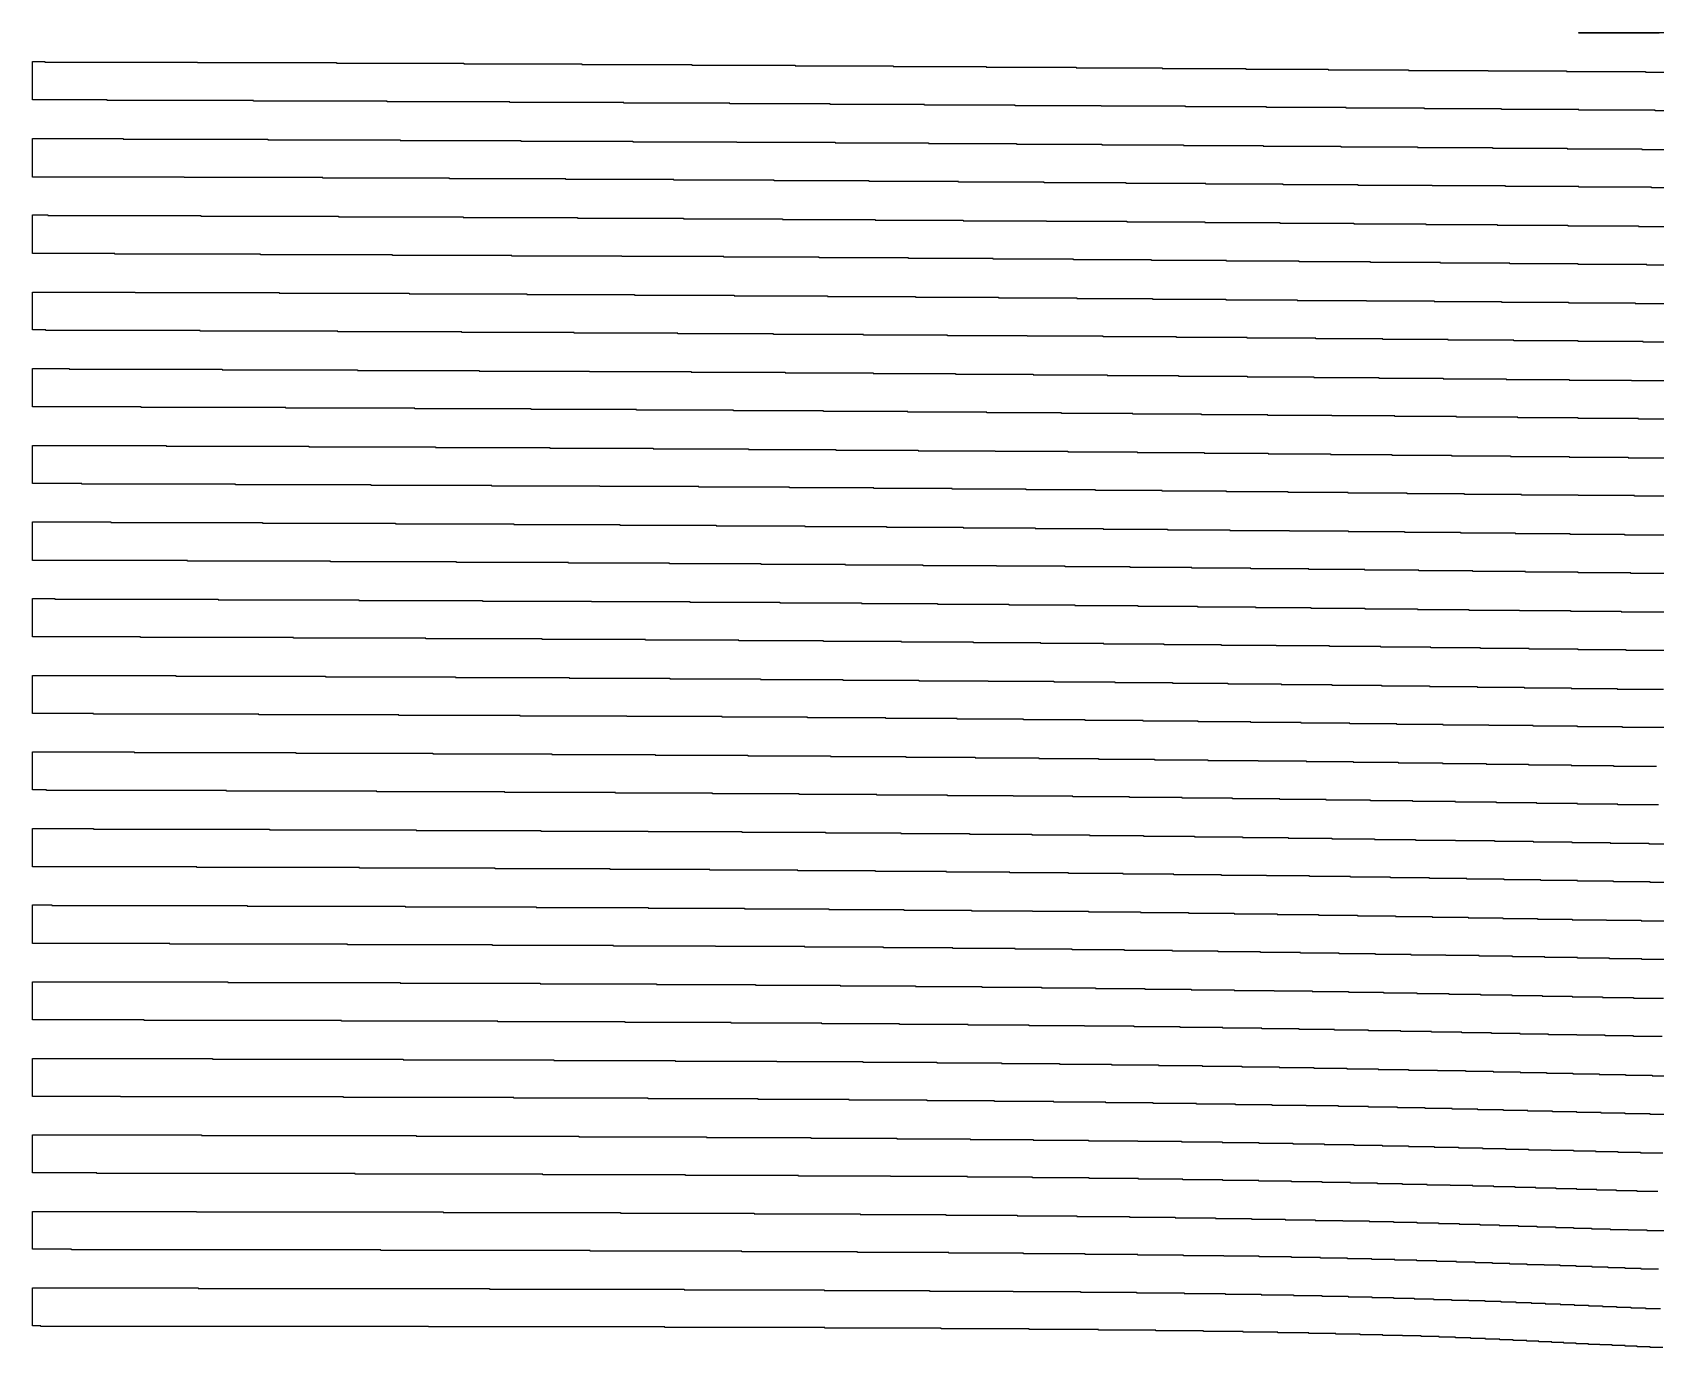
# Model space of a CAD drawing. Extents: x 600 to 5400, y 600 to 5400.
# Drawn here: x 600 to 3126, y 3353 to 5400 of the extents above; entities that cross this region are included whole.
import ezdxf

# ---------------------------------------------------------------- set-up
doc = ezdxf.new("R2010")
doc.units = 0
doc.layers.add('LG_11_W500_ZP600_INV_LG', color=5, linetype='CONTINUOUS')

msp = doc.modelspace()

# ---------------------------------------------------------------- linework, layer by layer
at = {"layer": 'LG_11_W500_ZP600_INV_LG'}
for points in [[(3131, 5399), (3006, 5399), (3006, 5400), (5400, 5400)], [(3245, 5278), (3125, 5278), (3125, 5279), (3006, 5279), (3006, 5280), (2886, 5280), (2886, 5281), (2766, 5281), (2766, 5282), (2644, 5282), (2644, 5283), (2520, 5283), (2520, 5284), (2394, 5284), (2394, 5285), (2263, 5285), (2263, 5286), (2129, 5286), (2129, 5287), (1988, 5287), (1988, 5288), (1841, 5288), (1841, 5289), (1685, 5289), (1685, 5290), (1520, 5290), (1520, 5291), (1343, 5291), (1343, 5292), (1152, 5292), (1152, 5293), (944, 5293), (944, 5294), (716, 5294), (716, 5295), (600, 5295), (600, 5355), (619, 5355), (619, 5354), (857, 5354), (857, 5353), (1073, 5353), (1073, 5352), (1271, 5352), (1271, 5351), (1455, 5351), (1455, 5350), (1626, 5350), (1626, 5349), (1787, 5349), (1787, 5348), (1939, 5348), (1939, 5347), (2084, 5347), (2084, 5346), (2224, 5346), (2224, 5345), (2358, 5345), (2358, 5344), (2488, 5344), (2488, 5343), (2616, 5343), (2616, 5342), (2741, 5342), (2741, 5341), (2865, 5341), (2865, 5340), (2987, 5340), (2987, 5339), (3110, 5339), (3110, 5338), (3233, 5338)], [(3232, 5158), (3119, 5158), (3119, 5159), (3006, 5159), (3006, 5160), (2892, 5160), (2892, 5161), (2778, 5161), (2778, 5162), (2663, 5162), (2663, 5163), (2546, 5163), (2546, 5164), (2426, 5164), (2426, 5165), (2302, 5165), (2302, 5166), (2174, 5166), (2174, 5167), (2041, 5167), (2041, 5168), (1902, 5168), (1902, 5169), (1754, 5169), (1754, 5170), (1598, 5170), (1598, 5171), (1430, 5171), (1430, 5172), (1249, 5172), (1249, 5173), (1052, 5173), (1052, 5174), (836, 5174), (836, 5175), (600, 5175), (600, 5235), (741, 5235), (741, 5234), (966, 5234), (966, 5233), (1172, 5233), (1172, 5232), (1360, 5232), (1360, 5231), (1534, 5231), (1534, 5230), (1696, 5230), (1696, 5229), (1849, 5229), (1849, 5228), (1994, 5228), (1994, 5227), (2131, 5227), (2131, 5226), (2264, 5226), (2264, 5225), (2391, 5225), (2391, 5224), (2515, 5224), (2515, 5223), (2636, 5223), (2636, 5222), (2755, 5222), (2755, 5221), (2872, 5221), (2872, 5220), (2988, 5220), (2988, 5219), (3104, 5219), (3104, 5218), (3221, 5218)], [(3220, 5038), (3112, 5038), (3112, 5039), (3005, 5039), (3005, 5040), (2899, 5040), (2899, 5041), (2791, 5041), (2791, 5042), (2682, 5042), (2682, 5043), (2571, 5043), (2571, 5044), (2458, 5044), (2458, 5045), (2341, 5045), (2341, 5046), (2220, 5046), (2220, 5047), (2095, 5047), (2095, 5048), (1963, 5048), (1963, 5049), (1824, 5049), (1824, 5050), (1676, 5050), (1676, 5051), (1517, 5051), (1517, 5052), (1346, 5052), (1346, 5053), (1160, 5053), (1160, 5054), (955, 5054), (955, 5055), (728, 5055), (728, 5056), (600, 5056), (600, 5116), (624, 5116), (624, 5115), (862, 5115), (862, 5114), (1076, 5114), (1076, 5113), (1270, 5113), (1270, 5112), (1448, 5112), (1448, 5111), (1613, 5111), (1613, 5110), (1767, 5110), (1767, 5109), (1911, 5109), (1911, 5108), (2048, 5108), (2048, 5107), (2178, 5107), (2178, 5106), (2303, 5106), (2303, 5105), (2424, 5105), (2424, 5104), (2541, 5104), (2541, 5103), (2656, 5103), (2656, 5102), (2768, 5102), (2768, 5101), (2879, 5101), (2879, 5100), (2989, 5100), (2989, 5099), (3099, 5099), (3099, 5098), (3209, 5098)], [(3207, 4918), (3106, 4918), (3106, 4919), (3005, 4919), (3005, 4920), (2905, 4920), (2905, 4921), (2803, 4921), (2803, 4922), (2701, 4922), (2701, 4923), (2597, 4923), (2597, 4924), (2490, 4924), (2490, 4925), (2380, 4925), (2380, 4926), (2266, 4926), (2266, 4927), (2148, 4927), (2148, 4928), (2024, 4928), (2024, 4929), (1893, 4929), (1893, 4930), (1753, 4930), (1753, 4931), (1604, 4931), (1604, 4932), (1443, 4932), (1443, 4933), (1268, 4933), (1268, 4934), (1075, 4934), (1075, 4935), (861, 4935), (861, 4936), (621, 4936), (621, 4937), (600, 4937), (600, 4996), (760, 4996), (760, 4995), (984, 4995), (984, 4994), (1186, 4994), (1186, 4993), (1369, 4993), (1369, 4992), (1537, 4992), (1537, 4991), (1692, 4991), (1692, 4990), (1837, 4990), (1837, 4989), (1974, 4989), (1974, 4988), (2103, 4988), (2103, 4987), (2225, 4987), (2225, 4986), (2343, 4986), (2343, 4985), (2457, 4985), (2457, 4984), (2568, 4984), (2568, 4983), (2676, 4983), (2676, 4982), (2781, 4982), (2781, 4981), (2886, 4981), (2886, 4980), (2990, 4980), (2990, 4979), (3094, 4979), (3094, 4978), (3198, 4978)], [(3194, 4798), (3099, 4798), (3099, 4799), (3005, 4799), (3005, 4800), (2911, 4800), (2911, 4801), (2816, 4801), (2816, 4802), (2720, 4802), (2720, 4803), (2622, 4803), (2622, 4804), (2522, 4804), (2522, 4805), (2419, 4805), (2419, 4806), (2312, 4806), (2312, 4807), (2201, 4807), (2201, 4808), (2085, 4808), (2085, 4809), (1962, 4809), (1962, 4810), (1831, 4810), (1831, 4811), (1691, 4811), (1691, 4812), (1540, 4812), (1540, 4813), (1376, 4813), (1376, 4814), (1195, 4814), (1195, 4815), (994, 4815), (994, 4816), (769, 4816), (769, 4817), (600, 4817), (600, 4877), (657, 4877), (657, 4876), (895, 4876), (895, 4875), (1106, 4875), (1106, 4874), (1295, 4874), (1295, 4873), (1467, 4873), (1467, 4872), (1625, 4872), (1625, 4871), (1771, 4871), (1771, 4870), (1908, 4870), (1908, 4869), (2036, 4869), (2036, 4868), (2157, 4868), (2157, 4867), (2272, 4867), (2272, 4866), (2383, 4866), (2383, 4865), (2490, 4865), (2490, 4864), (2594, 4864), (2594, 4863), (2695, 4863), (2695, 4862), (2795, 4862), (2795, 4861), (2893, 4861), (2893, 4860), (2991, 4860), (2991, 4859), (3088, 4859), (3088, 4858), (3186, 4858)], [(3181, 4678), (3093, 4678), (3093, 4679), (3005, 4679), (3005, 4680), (2917, 4680), (2917, 4681), (2828, 4681), (2828, 4682), (2739, 4682), (2739, 4683), (2647, 4683), (2647, 4684), (2554, 4684), (2554, 4685), (2458, 4685), (2458, 4686), (2358, 4686), (2358, 4687), (2254, 4687), (2254, 4688), (2146, 4688), (2146, 4689), (2031, 4689), (2031, 4690), (1909, 4690), (1909, 4691), (1778, 4691), (1778, 4692), (1637, 4692), (1637, 4693), (1483, 4693), (1483, 4694), (1315, 4694), (1315, 4695), (1127, 4695), (1127, 4696), (916, 4696), (916, 4697), (677, 4697), (677, 4698), (600, 4698), (600, 4757), (808, 4757), (808, 4756), (1030, 4756), (1030, 4755), (1227, 4755), (1227, 4754), (1405, 4754), (1405, 4753), (1566, 4753), (1566, 4752), (1714, 4752), (1714, 4751), (1850, 4751), (1850, 4750), (1978, 4750), (1978, 4749), (2098, 4749), (2098, 4748), (2211, 4748), (2211, 4747), (2319, 4747), (2319, 4746), (2423, 4746), (2423, 4745), (2523, 4745), (2523, 4744), (2620, 4744), (2620, 4743), (2715, 4743), (2715, 4742), (2808, 4742), (2808, 4741), (2900, 4741), (2900, 4740), (2991, 4740), (2991, 4739), (3083, 4739), (3083, 4738), (3174, 4738)], [(3169, 4558), (3087, 4558), (3087, 4559), (3005, 4559), (3005, 4560), (2923, 4560), (2923, 4561), (2841, 4561), (2841, 4562), (2757, 4562), (2757, 4563), (2673, 4563), (2673, 4564), (2586, 4564), (2586, 4565), (2496, 4565), (2496, 4566), (2404, 4566), (2404, 4567), (2308, 4567), (2308, 4568), (2207, 4568), (2207, 4569), (2100, 4569), (2100, 4570), (1986, 4570), (1986, 4571), (1865, 4571), (1865, 4572), (1734, 4572), (1734, 4573), (1591, 4573), (1591, 4574), (1434, 4574), (1434, 4575), (1260, 4575), (1260, 4576), (1064, 4576), (1064, 4577), (841, 4577), (841, 4578), (600, 4578), (600, 4638), (722, 4638), (722, 4637), (958, 4637), (958, 4636), (1165, 4636), (1165, 4635), (1349, 4635), (1349, 4634), (1514, 4634), (1514, 4633), (1664, 4633), (1664, 4632), (1802, 4632), (1802, 4631), (1929, 4631), (1929, 4630), (2048, 4630), (2048, 4629), (2160, 4629), (2160, 4628), (2266, 4628), (2266, 4627), (2366, 4627), (2366, 4626), (2463, 4626), (2463, 4625), (2556, 4625), (2556, 4624), (2647, 4624), (2647, 4623), (2735, 4623), (2735, 4622), (2822, 4622), (2822, 4621), (2907, 4621), (2907, 4620), (2992, 4620), (2992, 4619), (3077, 4619), (3077, 4618), (3162, 4618)], [(3156, 4438), (3080, 4438), (3080, 4439), (3005, 4439), (3005, 4440), (2929, 4440), (2929, 4441), (2853, 4441), (2853, 4442), (2776, 4442), (2776, 4443), (2698, 4443), (2698, 4444), (2618, 4444), (2618, 4445), (2535, 4445), (2535, 4446), (2450, 4446), (2450, 4447), (2361, 4447), (2361, 4448), (2267, 4448), (2267, 4449), (2169, 4449), (2169, 4450), (2064, 4450), (2064, 4451), (1952, 4451), (1952, 4452), (1831, 4452), (1831, 4453), (1699, 4453), (1699, 4454), (1554, 4454), (1554, 4455), (1393, 4455), (1393, 4456), (1212, 4456), (1212, 4457), (1006, 4457), (1006, 4458), (768, 4458), (768, 4459), (600, 4459), (600, 4519), (635, 4519), (635, 4518), (889, 4518), (889, 4517), (1108, 4517), (1108, 4516), (1300, 4516), (1300, 4515), (1470, 4515), (1470, 4514), (1623, 4514), (1623, 4513), (1763, 4513), (1763, 4512), (1890, 4512), (1890, 4511), (2008, 4511), (2008, 4510), (2119, 4510), (2119, 4509), (2222, 4509), (2222, 4508), (2320, 4508), (2320, 4507), (2413, 4507), (2413, 4506), (2503, 4506), (2503, 4505), (2589, 4505), (2589, 4504), (2673, 4504), (2673, 4503), (2755, 4503), (2755, 4502), (2835, 4502), (2835, 4501), (2914, 4501), (2914, 4500), (2993, 4500), (2993, 4499), (3072, 4499), (3072, 4498), (3150, 4498)], [(3143, 4318), (3074, 4318), (3074, 4319), (3004, 4319), (3004, 4320), (2935, 4320), (2935, 4321), (2866, 4321), (2866, 4322), (2795, 4322), (2795, 4323), (2723, 4323), (2723, 4324), (2650, 4324), (2650, 4325), (2574, 4325), (2574, 4326), (2496, 4326), (2496, 4327), (2414, 4327), (2414, 4328), (2328, 4328), (2328, 4329), (2238, 4329), (2238, 4330), (2142, 4330), (2142, 4331), (2039, 4331), (2039, 4332), (1928, 4332), (1928, 4333), (1806, 4333), (1806, 4334), (1673, 4334), (1673, 4335), (1525, 4335), (1525, 4336), (1359, 4336), (1359, 4337), (1170, 4337), (1170, 4338), (952, 4338), (952, 4339), (695, 4339), (695, 4340), (600, 4340), (600, 4399), (823, 4399), (823, 4398), (1056, 4398), (1056, 4397), (1258, 4397), (1258, 4396), (1435, 4396), (1435, 4395), (1592, 4395), (1592, 4394), (1733, 4394), (1733, 4393), (1861, 4393), (1861, 4392), (1979, 4392), (1979, 4391), (2087, 4391), (2087, 4390), (2189, 4390), (2189, 4389), (2284, 4389), (2284, 4388), (2374, 4388), (2374, 4387), (2460, 4387), (2460, 4386), (2543, 4386), (2543, 4385), (2622, 4385), (2622, 4384), (2699, 4384), (2699, 4383), (2774, 4383), (2774, 4382), (2848, 4382), (2848, 4381), (2921, 4381), (2921, 4380), (2994, 4380), (2994, 4379), (3066, 4379), (3066, 4378), (3138, 4378)], [(3130, 4198), (3067, 4198), (3067, 4199), (3004, 4199), (3004, 4200), (2941, 4200), (2941, 4201), (2878, 4201), (2878, 4202), (2814, 4202), (2814, 4203), (2748, 4203), (2748, 4204), (2682, 4204), (2682, 4205), (2613, 4205), (2613, 4206), (2541, 4206), (2541, 4207), (2467, 4207), (2467, 4208), (2389, 4208), (2389, 4209), (2307, 4209), (2307, 4210), (2219, 4210), (2219, 4211), (2126, 4211), (2126, 4212), (2024, 4212), (2024, 4213), (1914, 4213), (1914, 4214), (1793, 4214), (1793, 4215), (1658, 4215), (1658, 4216), (1507, 4216), (1507, 4217), (1335, 4217), (1335, 4218), (1136, 4218), (1136, 4219), (902, 4219), (902, 4220), (622, 4220), (622, 4221), (600, 4221), (600, 4280), (758, 4280), (758, 4279), (1010, 4279), (1010, 4278), (1223, 4278), (1223, 4277), (1408, 4277), (1408, 4276), (1569, 4276), (1569, 4275), (1713, 4275), (1713, 4274), (1842, 4274), (1842, 4273), (1959, 4273), (1959, 4272), (2067, 4272), (2067, 4271), (2166, 4271), (2166, 4270), (2259, 4270), (2259, 4269), (2346, 4269), (2346, 4268), (2429, 4268), (2429, 4267), (2507, 4267), (2507, 4266), (2582, 4266), (2582, 4265), (2655, 4265), (2655, 4264), (2725, 4264), (2725, 4263), (2794, 4263), (2794, 4262), (2862, 4262), (2862, 4261), (2928, 4261), (2928, 4260), (2994, 4260), (2994, 4259), (3060, 4259), (3060, 4258), (3127, 4258)], [(3175, 4077), (3117, 4077), (3117, 4078), (3060, 4078), (3060, 4079), (3004, 4079), (3004, 4080), (2947, 4080), (2947, 4081), (2890, 4081), (2890, 4082), (2832, 4082), (2832, 4083), (2774, 4083), (2774, 4084), (2713, 4084), (2713, 4085), (2651, 4085), (2651, 4086), (2587, 4086), (2587, 4087), (2520, 4087), (2520, 4088), (2450, 4088), (2450, 4089), (2376, 4089), (2376, 4090), (2297, 4090), (2297, 4091), (2212, 4091), (2212, 4092), (2121, 4092), (2121, 4093), (2022, 4093), (2022, 4094), (1912, 4094), (1912, 4095), (1791, 4095), (1791, 4096), (1654, 4096), (1654, 4097), (1499, 4097), (1499, 4098), (1320, 4098), (1320, 4099), (1109, 4099), (1109, 4100), (856, 4100), (856, 4101), (600, 4101), (600, 4161), (695, 4161), (695, 4160), (969, 4160), (969, 4159), (1197, 4159), (1197, 4158), (1391, 4158), (1391, 4157), (1558, 4157), (1558, 4156), (1704, 4156), (1704, 4155), (1834, 4155), (1834, 4154), (1951, 4154), (1951, 4153), (2058, 4153), (2058, 4152), (2155, 4152), (2155, 4151), (2245, 4151), (2245, 4150), (2329, 4150), (2329, 4149), (2408, 4149), (2408, 4148), (2483, 4148), (2483, 4147), (2554, 4147), (2554, 4146), (2622, 4146), (2622, 4145), (2688, 4145), (2688, 4144), (2752, 4144), (2752, 4143), (2814, 4143), (2814, 4142), (2875, 4142), (2875, 4141), (2935, 4141), (2935, 4140), (2995, 4140), (2995, 4139), (3055, 4139), (3055, 4138), (3115, 4138), (3115, 4137), (3175, 4137)], [(3155, 3957), (3104, 3957), (3104, 3958), (3054, 3958), (3054, 3959), (3004, 3959), (3004, 3960), (2953, 3960), (2953, 3961), (2903, 3961), (2903, 3962), (2851, 3962), (2851, 3963), (2799, 3963), (2799, 3964), (2745, 3964), (2745, 3965), (2690, 3965), (2690, 3966), (2633, 3966), (2633, 3967), (2573, 3967), (2573, 3968), (2511, 3968), (2511, 3969), (2445, 3969), (2445, 3970), (2374, 3970), (2374, 3971), (2299, 3971), (2299, 3972), (2218, 3972), (2218, 3973), (2129, 3973), (2129, 3974), (2032, 3974), (2032, 3975), (1924, 3975), (1924, 3976), (1802, 3976), (1802, 3977), (1663, 3977), (1663, 3978), (1504, 3978), (1504, 3979), (1316, 3979), (1316, 3980), (1090, 3980), (1090, 3981), (814, 3981), (814, 3982), (600, 3982), (600, 4042), (630, 4042), (630, 4041), (934, 4041), (934, 4040), (1180, 4040), (1180, 4039), (1384, 4039), (1384, 4038), (1558, 4038), (1558, 4037), (1708, 4037), (1708, 4036), (1839, 4036), (1839, 4035), (1956, 4035), (1956, 4034), (2061, 4034), (2061, 4033), (2156, 4033), (2156, 4032), (2243, 4032), (2243, 4031), (2324, 4031), (2324, 4030), (2399, 4030), (2399, 4029), (2470, 4029), (2470, 4028), (2537, 4028), (2537, 4027), (2601, 4027), (2601, 4026), (2662, 4026), (2662, 4025), (2721, 4025), (2721, 4024), (2778, 4024), (2778, 4023), (2834, 4023), (2834, 4022), (2888, 4022), (2888, 4021), (2942, 4021), (2942, 4020), (2996, 4020), (2996, 4019), (3049, 4019), (3049, 4018), (3103, 4018), (3103, 4017), (3157, 4017)], [(3136, 3837), (3091, 3837), (3091, 3838), (3047, 3838), (3047, 3839), (3003, 3839), (3003, 3840), (2959, 3840), (2959, 3841), (2915, 3841), (2915, 3842), (2870, 3842), (2870, 3843), (2824, 3843), (2824, 3844), (2777, 3844), (2777, 3845), (2729, 3845), (2729, 3846), (2679, 3846), (2679, 3847), (2626, 3847), (2626, 3848), (2571, 3848), (2571, 3849), (2513, 3849), (2513, 3850), (2452, 3850), (2452, 3851), (2386, 3851), (2386, 3852), (2314, 3852), (2314, 3853), (2237, 3853), (2237, 3854), (2151, 3854), (2151, 3855), (2056, 3855), (2056, 3856), (1949, 3856), (1949, 3857), (1828, 3857), (1828, 3858), (1687, 3858), (1687, 3859), (1522, 3859), (1522, 3860), (1324, 3860), (1324, 3861), (1081, 3861), (1081, 3862), (774, 3862), (774, 3863), (600, 3863), (600, 3922), (904, 3922), (904, 3921), (1172, 3921), (1172, 3920), (1390, 3920), (1390, 3919), (1571, 3919), (1571, 3918), (1725, 3918), (1725, 3917), (1857, 3917), (1857, 3916), (1974, 3916), (1974, 3915), (2077, 3915), (2077, 3914), (2170, 3914), (2170, 3913), (2254, 3913), (2254, 3912), (2331, 3912), (2331, 3911), (2403, 3911), (2403, 3910), (2470, 3910), (2470, 3909), (2532, 3909), (2532, 3908), (2591, 3908), (2591, 3907), (2648, 3907), (2648, 3906), (2702, 3906), (2702, 3905), (2754, 3905), (2754, 3904), (2804, 3904), (2804, 3903), (2853, 3903), (2853, 3902), (2902, 3902), (2902, 3901), (2949, 3901), (2949, 3900), (2996, 3900), (2996, 3899), (3043, 3899), (3043, 3898), (3091, 3898), (3091, 3897), (3138, 3897)], [(3155, 3716), (3117, 3716), (3117, 3717), (3078, 3717), (3078, 3718), (3041, 3718), (3041, 3719), (3003, 3719), (3003, 3720), (2965, 3720), (2965, 3721), (2927, 3721), (2927, 3722), (2889, 3722), (2889, 3723), (2849, 3723), (2849, 3724), (2809, 3724), (2809, 3725), (2767, 3725), (2767, 3726), (2724, 3726), (2724, 3727), (2679, 3727), (2679, 3728), (2632, 3728), (2632, 3729), (2582, 3729), (2582, 3730), (2529, 3730), (2529, 3731), (2472, 3731), (2472, 3732), (2411, 3732), (2411, 3733), (2344, 3733), (2344, 3734), (2270, 3734), (2270, 3735), (2189, 3735), (2189, 3736), (2097, 3736), (2097, 3737), (1992, 3737), (1992, 3738), (1871, 3738), (1871, 3739), (1729, 3739), (1729, 3740), (1558, 3740), (1558, 3741), (1349, 3741), (1349, 3742), (1084, 3742), (1084, 3743), (737, 3743), (737, 3744), (600, 3744), (600, 3803), (880, 3803), (880, 3802), (1177, 3802), (1177, 3801), (1411, 3801), (1411, 3800), (1600, 3800), (1600, 3799), (1758, 3799), (1758, 3798), (1892, 3798), (1892, 3797), (2007, 3797), (2007, 3796), (2108, 3796), (2108, 3795), (2198, 3795), (2198, 3794), (2279, 3794), (2279, 3793), (2352, 3793), (2352, 3792), (2420, 3792), (2420, 3791), (2482, 3791), (2482, 3790), (2540, 3790), (2540, 3789), (2594, 3789), (2594, 3788), (2645, 3788), (2645, 3787), (2694, 3787), (2694, 3786), (2741, 3786), (2741, 3785), (2786, 3785), (2786, 3784), (2830, 3784), (2830, 3783), (2873, 3783), (2873, 3782), (2915, 3782), (2915, 3781), (2956, 3781), (2956, 3780), (2997, 3780), (2997, 3779), (3038, 3779), (3038, 3778), (3079, 3778), (3079, 3777), (3120, 3777), (3120, 3776), (3162, 3776)], [(3129, 3596), (3097, 3596), (3097, 3597), (3065, 3597), (3065, 3598), (3034, 3598), (3034, 3599), (3003, 3599), (3003, 3600), (2971, 3600), (2971, 3601), (2939, 3601), (2939, 3602), (2907, 3602), (2907, 3603), (2874, 3603), (2874, 3604), (2841, 3604), (2841, 3605), (2806, 3605), (2806, 3606), (2770, 3606), (2770, 3607), (2732, 3607), (2732, 3608), (2693, 3608), (2693, 3609), (2651, 3609), (2651, 3610), (2607, 3610), (2607, 3611), (2559, 3611), (2559, 3612), (2508, 3612), (2508, 3613), (2452, 3613), (2452, 3614), (2390, 3614), (2390, 3615), (2321, 3615), (2321, 3616), (2244, 3616), (2244, 3617), (2156, 3617), (2156, 3618), (2055, 3618), (2055, 3619), (1935, 3619), (1935, 3620), (1792, 3620), (1792, 3621), (1616, 3621), (1616, 3622), (1394, 3622), (1394, 3623), (1102, 3623), (1102, 3624), (700, 3624), (700, 3625), (600, 3625), (600, 3684), (863, 3684), (863, 3683), (1197, 3683), (1197, 3682), (1450, 3682), (1450, 3681), (1649, 3681), (1649, 3680), (1811, 3680), (1811, 3679), (1945, 3679), (1945, 3678), (2059, 3678), (2059, 3677), (2157, 3677), (2157, 3676), (2243, 3676), (2243, 3675), (2320, 3675), (2320, 3674), (2388, 3674), (2388, 3673), (2451, 3673), (2451, 3672), (2508, 3672), (2508, 3671), (2561, 3671), (2561, 3670), (2610, 3670), (2610, 3669), (2656, 3669), (2656, 3668), (2700, 3668), (2700, 3667), (2741, 3667), (2741, 3666), (2781, 3666), (2781, 3665), (2819, 3665), (2819, 3664), (2856, 3664), (2856, 3663), (2892, 3663), (2892, 3662), (2928, 3662), (2928, 3661), (2963, 3661), (2963, 3660), (2998, 3660), (2998, 3659), (3032, 3659), (3032, 3658), (3067, 3658), (3067, 3657), (3102, 3657), (3102, 3656), (3137, 3656)], [(3130, 3475), (3103, 3475), (3103, 3476), (3078, 3476), (3078, 3477), (3052, 3477), (3052, 3478), (3027, 3478), (3027, 3479), (3002, 3479), (3002, 3480), (2977, 3480), (2977, 3481), (2952, 3481), (2952, 3482), (2926, 3482), (2926, 3483), (2899, 3483), (2899, 3484), (2872, 3484), (2872, 3485), (2845, 3485), (2845, 3486), (2816, 3486), (2816, 3487), (2785, 3487), (2785, 3488), (2754, 3488), (2754, 3489), (2720, 3489), (2720, 3490), (2684, 3490), (2684, 3491), (2646, 3491), (2646, 3492), (2604, 3492), (2604, 3493), (2559, 3493), (2559, 3494), (2509, 3494), (2509, 3495), (2454, 3495), (2454, 3496), (2391, 3496), (2391, 3497), (2320, 3497), (2320, 3498), (2238, 3498), (2238, 3499), (2142, 3499), (2142, 3500), (2026, 3500), (2026, 3501), (1884, 3501), (1884, 3502), (1704, 3502), (1704, 3503), (1468, 3503), (1468, 3504), (1142, 3504), (1142, 3505), (661, 3505), (661, 3506), (600, 3506), (600, 3565), (855, 3565), (855, 3564), (1239, 3564), (1239, 3563), (1515, 3563), (1515, 3562), (1723, 3562), (1723, 3561), (1888, 3561), (1888, 3560), (2021, 3560), (2021, 3559), (2132, 3559), (2132, 3558), (2225, 3558), (2225, 3557), (2307, 3557), (2307, 3556), (2378, 3556), (2378, 3555), (2441, 3555), (2441, 3554), (2497, 3554), (2497, 3553), (2549, 3553), (2549, 3552), (2596, 3552), (2596, 3551), (2639, 3551), (2639, 3550), (2680, 3550), (2680, 3549), (2718, 3549), (2718, 3548), (2754, 3548), (2754, 3547), (2788, 3547), (2788, 3546), (2820, 3546), (2820, 3545), (2852, 3545), (2852, 3544), (2882, 3544), (2882, 3543), (2912, 3543), (2912, 3542), (2941, 3542), (2941, 3541), (2970, 3541), (2970, 3540), (2998, 3540), (2998, 3539), (3026, 3539), (3026, 3538), (3055, 3538), (3055, 3537), (3083, 3537), (3083, 3536), (3112, 3536), (3112, 3535), (3141, 3535)], [(3137, 3353), (3117, 3353), (3117, 3354), (3097, 3354), (3097, 3355), (3078, 3355), (3078, 3356), (3058, 3356), (3058, 3357), (3039, 3357), (3039, 3358), (3021, 3358), (3021, 3359), (3002, 3359), (3002, 3360), (2983, 3360), (2983, 3361), (2964, 3361), (2964, 3362), (2944, 3362), (2944, 3363), (2925, 3363), (2925, 3364), (2904, 3364), (2904, 3365), (2883, 3365), (2883, 3366), (2861, 3366), (2861, 3367), (2838, 3367), (2838, 3368), (2814, 3368), (2814, 3369), (2789, 3369), (2789, 3370), (2761, 3370), (2761, 3371), (2732, 3371), (2732, 3372), (2701, 3372), (2701, 3373), (2666, 3373), (2666, 3374), (2628, 3374), (2628, 3375), (2586, 3375), (2586, 3376), (2538, 3376), (2538, 3377), (2484, 3377), (2484, 3378), (2422, 3378), (2422, 3379), (2348, 3379), (2348, 3380), (2259, 3380), (2259, 3381), (2151, 3381), (2151, 3382), (2014, 3382), (2014, 3383), (1833, 3383), (1833, 3384), (1584, 3384), (1584, 3385), (1216, 3385), (1216, 3386), (613, 3386), (613, 3387), (600, 3387), (600, 3446), (858, 3446), (858, 3445), (1311, 3445), (1311, 3444), (1614, 3444), (1614, 3443), (1832, 3443), (1832, 3442), (1996, 3442), (1996, 3441), (2126, 3441), (2126, 3440), (2231, 3440), (2231, 3439), (2318, 3439), (2318, 3438), (2392, 3438), (2392, 3437), (2456, 3437), (2456, 3436), (2512, 3436), (2512, 3435), (2562, 3435), (2562, 3434), (2606, 3434), (2606, 3433), (2647, 3433), (2647, 3432), (2684, 3432), (2684, 3431), (2718, 3431), (2718, 3430), (2750, 3430), (2750, 3429), (2780, 3429), (2780, 3428), (2808, 3428), (2808, 3427), (2835, 3427), (2835, 3426), (2860, 3426), (2860, 3425), (2885, 3425), (2885, 3424), (2908, 3424), (2908, 3423), (2932, 3423), (2932, 3422), (2954, 3422), (2954, 3421), (2977, 3421), (2977, 3420), (2999, 3420), (2999, 3419), (3021, 3419), (3021, 3418), (3043, 3418), (3043, 3417), (3065, 3417), (3065, 3416), (3087, 3416), (3087, 3415), (3110, 3415), (3110, 3414), (3133, 3414)]]:
    msp.add_lwpolyline(points, dxfattribs=at)

doc.saveas('drawing.dxf')
